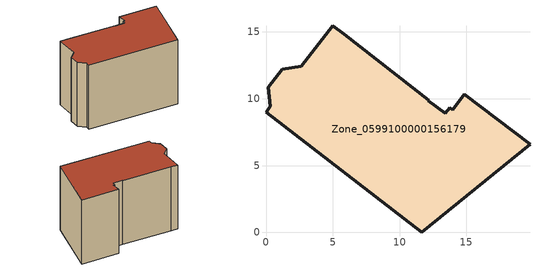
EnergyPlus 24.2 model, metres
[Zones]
Zone_0599100000156179
 floor ground (C_G): 13.43,8.9 13.77,9.32 13.97,9.16 14.86,10.32 19.77,6.58 11.65,0 0,9.01 0.33,9.45 0.17,10.87 1.22,12.22 2.64,12.41 5,15.47 5.86,14.81 12.2,9.9 12.15,9.84 z0
 wall outside (C_F): 5,15.47 2.64,12.41 1.22,12.22 0.17,10.87 0.33,9.45 0,9.01 11.65,0 19.77,6.58 14.86,10.32 13.97,9.16 13.77,9.32 13.43,8.9 12.15,9.84 12.2,9.9 5.86,14.81 5,15.47 z0:10.53
 roof outside (C_R): 13.77,9.32 13.43,8.9 12.15,9.84 12.2,9.9 5.86,14.81 5,15.47 2.64,12.41 1.22,12.22 0.17,10.87 0.33,9.45 0,9.01 11.65,0 19.77,6.58 14.86,10.32 13.97,9.16 z10.53
[BUILDING]
Pand.0599100000156179: North Axis=0; Terrain=City; Loads Convergence Tolerance Value=0.04; Temperature Convergence Tolerance Value=0.4; Solar Distribution=FullExterior; Maximum Number of Warmup Days=25; Minimum Number of Warmup Days=1
[Site:Location]
Rotterdam.The.Hague.AP_ZH_NLD Design_Conditions: Latitude=51.96; Longitude=4.45; Time Zone=1; Elevation=-4.5
[SITE:GROUNDTEMPERATURE:BUILDINGSURFACE]
18, 18, 18, 18, 18, 18, 18, 18, 18, 18, 18, 18
[MATERIAL] Thermal Absorptance=0.9; Solar Absorptance=0.7; Visible Absorptance=0.7
Name | Roughness | Thickness | Conductivity | Density | Specific Heat
G.D.1965 | MediumSmooth | 0.15 | 1 | 540 | 1210
F.D.1965 | Rough | 0.3 | 0.857143 | 1920 | 840
R.D.1965 | MediumRough | 0.2 | 0.08 | 1500 | 1000
[CONSTRUCTION]
C_G: G.D.1965
C_F: F.D.1965
C_R: R.D.1965
[ZONE]
Zone_0599100000156179: Type=1; Multiplier=1; Ceiling Height=Autocalculate; Volume=Autocalculate; Floor Area=autocalculate; Part of Total Floor Area=Yes
[ZONEINFILTRATION:DESIGNFLOWRATE]
Infil_Zone_0599100000156179: Zone or ZoneList or Space or SpaceList=Zone_0599100000156179; Schedule=AlwaysOn; Design Flow Rate Calculation Method=Flow/Area; Flow Rate per Floor Area=0.0042; Constant Term Coefficient=1; Temperature Term Coefficient=0; Velocity Term Coefficient=0; Velocity Squared Term Coefficient=0
[HVACTEMPLATE:ZONE:IDEALLOADSAIRSYSTEM]
Zone_0599100000156179: Maximum Heating Supply Air Temperature=50; Minimum Cooling Supply Air Temperature=13; Maximum Heating Supply Air Humidity Ratio=0.0156; Minimum Cooling Supply Air Humidity Ratio=0.0077; Heating Limit=NoLimit; Cooling Limit=NoLimit; Dehumidification Control Type=ConstantSensibleHeatRatio; Cooling Sensible Heat Ratio=0.7; Dehumidification Setpoint=60; Humidification Control Type=None; Humidification Setpoint=30; Outdoor Air Method=None; Outdoor Air Flow Rate per Person=0.00944; Outdoor Air Flow Rate per Zone Floor Area=0; Outdoor Air Flow Rate per Zone=0; Demand Controlled Ventilation Type=None; Outdoor Air Economizer Type=NoEconomizer; Heat Recovery Type=None; Sensible Heat Recovery Effectiveness=0.7; Latent Heat Recovery Effectiveness=0.65
[ZONECONTROL:THERMOSTAT]
ThermostatControl_Zone_0599100000156179: Zone or ZoneList=Zone_0599100000156179; Control Type Schedule=DualSetpointControlType; Control 1=Thermostat_Zone_0599100000156179; Temperature Difference Between Cutout And Setpoint=0
[THERMOSTATSETPOINT:DUALSETPOINT]
Thermostat_Zone_0599100000156179: Heating Setpoint Temperature Schedule=HeatingSetpoint_Zone_0599100000156179; Cooling Setpoint Temperature Schedule=CoolingSetpoint_Zone_0599100000156179
[SCHEDULE:COMPACT]
HeatingSetpoint_Zone_0599100000156179: Through: 12/31, For: AllDays, Until: 24:00, 21
CoolingSetpoint_Zone_0599100000156179: Through: 12/31, For: AllDays, Until: 24:00, 24
DualSetpointControlType: Through: 12/31, For: AllDays, Until: 24:00, 4
AlwaysOn: Through: 12/31, For: AllDays, Until: 24:00, 1
